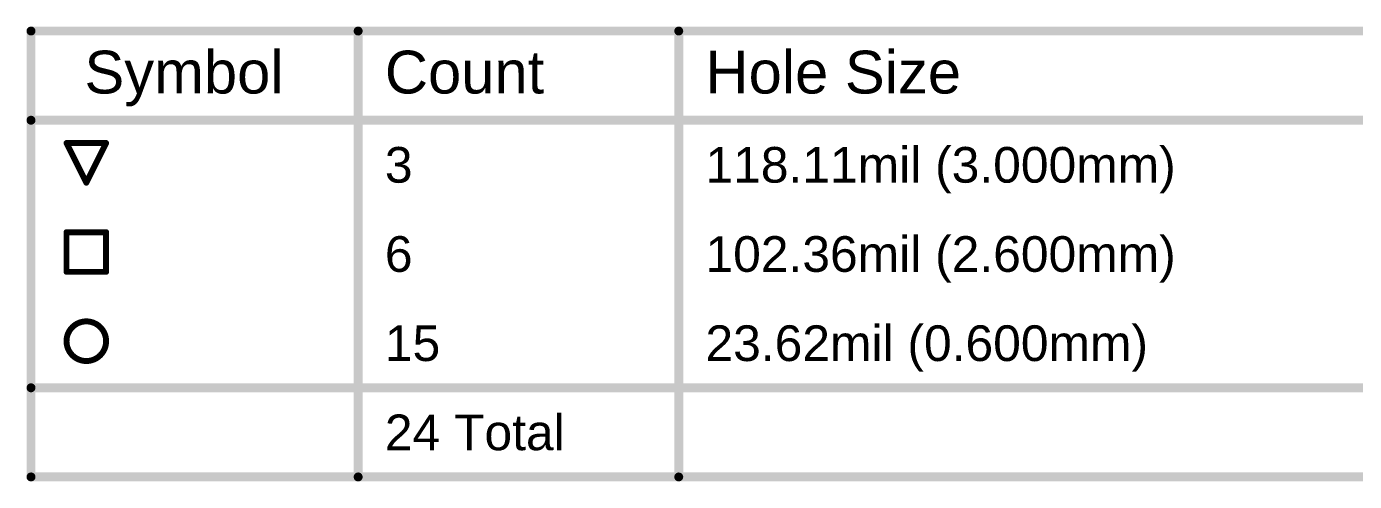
# Model space of a CAD drawing. Header units: inches. Extents: x -1 to 209, y -13 to 94.
# Drawn here: x -1 to 55.8, y 74.2 to 93.6 of the extents above; entities that cross this region are included whole.
import ezdxf

# ---------------------------------------------------------------- set-up
doc = ezdxf.new("R2010")
doc.units = ezdxf.units.IN
doc.layers.add('Drill Drawing', color=1, linetype='Continuous')
doc.styles.add('Arial', font='', dxfattribs={"height": 0.2})
doc.styles.get('Arial').set_extended_font_data('Arial')

msp = doc.modelspace()

# ---------------------------------------------------------------- linework, layer by layer
at = {"layer": 'Drill Drawing'}
for points, const_width in [([(-0.826, 93.409), (177.231, 93.409)], 0.381), ([(-0.826, 74.359), (-0.826, 93.409)], 0.381), ([(13.167, 74.359), (13.167, 93.409)], 0.381), ([(26.879, 74.359), (26.879, 93.409)], 0.381), ([(-0.826, 89.598), (177.231, 89.598)], 0.381), ([(0.693, 88.625), (2.387, 88.625)], 0.254), ([(0.693, 88.625), (1.54, 86.931)], 0.254), ([(1.54, 86.931), (2.387, 88.625)], 0.254), ([(0.693, 84.815), (2.387, 84.815)], 0.254), ([(0.693, 83.121), (0.693, 84.815)], 0.254), ([(2.387, 83.121), (2.387, 84.815)], 0.254), ([(0.693, 83.121), (2.387, 83.121)], 0.254), ([(-0.826, 78.168), (177.231, 78.168)], 0.381), ([(-0.826, 74.359), (177.231, 74.359)], 0.381)]:
    msp.add_lwpolyline(points, dxfattribs=dict(at, const_width=const_width))
for points, const_width in [([(-0.921, 93.409, 1), (-0.73, 93.409, 1)], 0.191), ([(-0.921, 93.409, 1), (-0.73, 93.409, 1)], 0.191), ([(13.071, 93.409, 1), (13.262, 93.409, 1)], 0.191), ([(26.784, 93.409, 1), (26.974, 93.409, 1)], 0.191), ([(-0.921, 89.598, 1), (-0.73, 89.598, 1)], 0.191), ([(0.63, 88.625, 1), (0.757, 88.625, 1)], 0.127), ([(0.63, 88.625, 1), (0.757, 88.625, 1)], 0.127), ([(2.323, 88.625, 1), (2.45, 88.625, 1)], 0.127), ([(2.323, 88.625, 1), (2.45, 88.625, 1)], 0.127), ([(1.476, 86.931, 1), (1.603, 86.931, 1)], 0.127), ([(1.476, 86.931, 1), (1.603, 86.931, 1)], 0.127), ([(0.63, 84.815, 1), (0.757, 84.815, 1)], 0.127), ([(0.63, 84.815, 1), (0.757, 84.815, 1)], 0.127), ([(2.323, 84.815, 1), (2.45, 84.815, 1)], 0.127), ([(2.323, 84.815, 1), (2.45, 84.815, 1)], 0.127), ([(0.63, 83.121, 1), (0.757, 83.121, 1)], 0.127), ([(0.63, 83.121, 1), (0.757, 83.121, 1)], 0.127), ([(2.323, 83.121, 1), (2.45, 83.121, 1)], 0.127), ([(2.323, 83.121, 1), (2.45, 83.121, 1)], 0.127), ([(2.387, 80.158, 1), (0.693, 80.158, 1)], 0.254), ([(0.63, 80.158, 1), (0.757, 80.158, 1)], 0.127), ([(2.323, 80.158, 1), (2.45, 80.158, 1)], 0.127), ([(-0.921, 78.168, 1), (-0.73, 78.168, 1)], 0.191), ([(-0.921, 74.359, 1), (-0.73, 74.359, 1)], 0.191), ([(-0.921, 74.359, 1), (-0.73, 74.359, 1)], 0.191), ([(13.071, 74.359, 1), (13.262, 74.359, 1)], 0.191), ([(26.784, 74.359, 1), (26.974, 74.359, 1)], 0.191)]:
    msp.add_lwpolyline(points, format="xyb", close=True, dxfattribs=dict(at, const_width=const_width))

# ---------------------------------------------------------------- texts
at = {"layer": 'Drill Drawing', "style": 'Arial'}
for s, height, p in [('Symbol', 1.8288, (1.46, 90.741)), ('Count', 1.8288, (14.31, 90.741)), ('Hole Size', 1.8288, (28.022, 90.741)), ('3', 1.524, (14.31, 86.931)), ('118.11mil (3.000mm)', 1.524, (28.022, 86.931)), ('6', 1.524, (14.31, 83.121)), ('102.36mil (2.600mm)', 1.524, (28.022, 83.121)), ('15', 1.524, (14.31, 79.311)), ('23.62mil (0.600mm)', 1.524, (28.022, 79.311)), ('24 Total', 1.524, (14.31, 75.501))]:
    msp.add_text(s, height=height, dxfattribs=at).set_placement(p)

doc.saveas('drawing.dxf')
